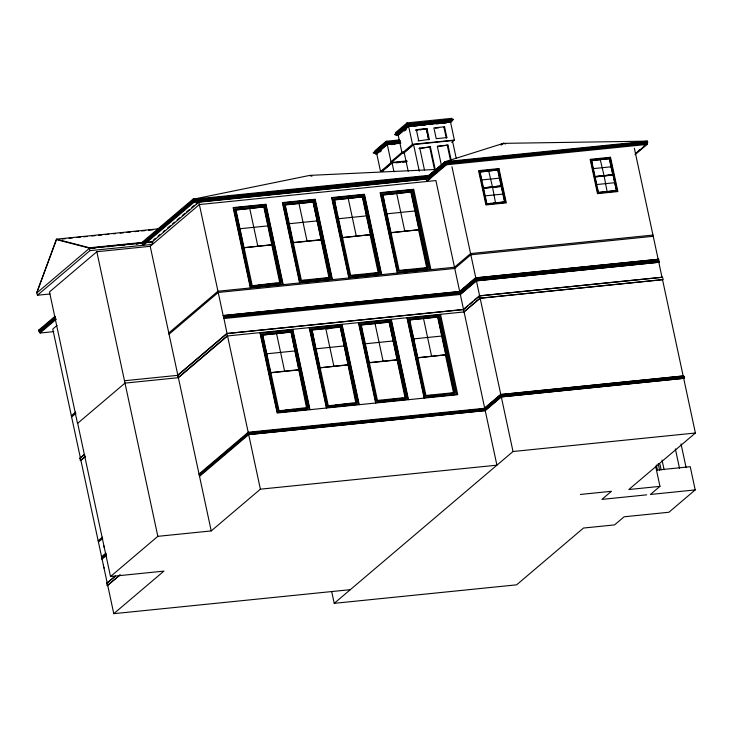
<?xml version="1.0" encoding="UTF-8"?>
<svg xmlns="http://www.w3.org/2000/svg" width="732" height="732" viewBox="0 0 732 732"><rect width="100%" height="100%" fill="white"/><g stroke="black" fill="none" stroke-linecap="round" stroke-linejoin="round"><path stroke-width="1.1" d="M158.652 228.805L56.428 239.172L36.692 292.965L56.52 239.593L89.643 248.203L142.685 242.823M404.183 152.54L413.571 144.543L452.413 140.599L456.228 158.377M429.702 176.741L429.538 175.955L193.193 199.937L142.52 242.96L89.45 248.267L36.929 292.864L37.442 295.234L49.941 293.99M37.442 295.234L89.963 250.637L152.485 244.387L151.982 242.018L145.677 242.649M150.206 246.309L96.825 251.726L49.502 291.912L77.519 423.425L124.989 383.111L178.379 377.694L227.542 335.942L248.185 432.255L484.721 408.255L499.965 395.307M40.836 330.022L38.576 330.251L55.01 316.297M142.045 242.383L192.763 199.314L309.837 175.378L437.214 169.412M55.385 316.929L38.961 330.873L39.125 331.66L55.101 318.246M39.125 331.66L55.431 317.816M142.218 244.149L193.358 200.724M193.394 200.806L142.365 244.14L142.539 244.927L193.559 201.593L430.096 177.592L446.209 163.913M39.427 331.55L39.601 332.337L55.266 319.033M55.531 318.951L39.601 332.337M39.903 332.227L40.068 333.014L56.419 319.134M193.824 202.444L143.362 245.302L143.188 244.506L193.66 201.657L193.824 202.444L430.361 178.443L429.922 176.805L193.248 200.815M153.747 239.803L155.477 238.33M158.066 236.125L159.805 234.652M163.263 231.715L164.993 230.251M167.591 228.045L170.181 225.84M172.779 223.635L174.509 222.162M177.107 219.957L179.697 217.752M182.295 215.556L184.894 213.351M186.623 211.877L189.222 209.672M191.811 207.467L194.41 205.262M196.139 203.798L198.738 201.593L223.178 315.584L459.705 291.583L475.946 277.794M151.341 242.557L198.866 202.188L430.334 178.7M57.059 325.411L52.768 329.052L80.429 458.067M264.188 206.863L235.622 209.983L264.188 206.863L280.402 282.47L279.807 282.982L263.895 207.11M309.609 175.57L311.969 176.202M271.947 244.671L243.372 247.791L271.645 244.918M313.14 202.114L329.647 277.474L329.052 277.986L313.14 202.114L284.867 204.987M395.939 135.136L407.568 125.254L452.486 120.698L451.983 118.328L407.056 122.885L395.426 132.757L395.939 135.136L398.181 134.908M399.489 139.913L386.157 141.267L374.976 150.755L375.662 153.921L377.877 153.693M400.239 140.855L385.544 142.347L373.201 152.997L385.572 142.493L400.276 141.001M453.511 119.371L407.065 124.083L394.713 134.67L407.084 124.165L453.529 119.453L450.226 122.253M395.747 134.258L407.376 124.385L452.303 119.828L407.395 124.467L395.765 134.34M374.262 152.668L386.038 142.667L399.489 141.303M375.287 152.192L377.007 150.728M380.448 147.809L382.168 146.354M374.226 152.521L374.427 153.464L386.203 143.463L399.654 142.1M375.489 153.134L386.67 143.637L399.992 142.282M396.991 134.798L408.026 125.437L451.434 121.027M387.127 143.811L376.55 152.805L380.558 171.508L382.818 171.279M408.493 125.611L398.052 134.468L402.06 153.18L404.329 152.951M375.662 153.921L386.835 144.424L400.166 143.079M451.26 120.24L451.598 121.823L408.2 126.224L397.165 135.594L396.826 134.011M376.715 153.592L387.301 144.607L400.852 143.225M398.226 135.264L408.657 126.398L450.546 122.153M404.604 130.973L406.315 129.527M379.688 152.21L381.39 150.755M71.352 415.73L75.671 412.061M168.79 332.987L217.953 291.235L454.49 267.235L470.575 253.565L652.962 235.063M71.617 416.966L75.936 413.296M169.055 334.222L218.218 292.471L454.755 268.47L470.841 254.8L653.228 236.299M336.72 212.134L334.414 199.735L362.679 196.862L378.892 272.478L350.619 275.351L334.414 199.735M415.895 130.04L426.536 128.96L428.705 139.885L429.3 139.382L426.985 128.576L426.39 129.088L428.476 138.805M391.007 161.708L402.463 151.982M402.06 153.18L412.5 144.314L454.38 140.068L450.372 121.356L448.112 121.594M380.558 171.508L391.144 162.522L406.955 160.912M418.063 140.965L429.3 139.382M280.402 282.47L251.533 285.846L254.928 285.507M430.379 146.876L419.143 148.459L430.379 146.876L435.339 170.025M446.273 138.101L446.868 137.598L444.553 126.801L443.958 127.304L446.035 137.021M334.112 199.992L362.679 196.862M223.178 315.584L459.861 291.464M476.367 279.77L460.135 293.559L223.599 317.56L223.324 315.465M223.599 317.56L460.282 293.44M124.486 380.741L177.867 375.324L227.03 333.572L223.745 317.441M384.273 202.801L382.909 194.813L411.183 191.949L427.387 267.555L424.533 268.296M437.773 146.574L447.947 145.092L451.26 160.546M451.772 142.282L454.38 140.068M85.241 456.786L80.401 460.611L79.898 458.232L84.217 454.563M226.801 333.49L177.492 375.36L177.995 377.73L227.304 335.86L226.801 333.49L463.329 309.48L463.841 311.859M84.729 454.416L79.898 458.232M80.401 460.611L85.589 456.201M429.291 175.314L445.385 161.653L503.396 143.353L647.436 141.148L645.716 142.612M429.327 176.128L445.697 162.22L647.61 141.734L647.774 142.53L445.87 163.016L429.501 176.915L429.327 176.128L429.849 176.073M382.607 195.069L411.183 191.949M446.282 163.986L430.196 177.656L193.468 201.675L193.193 199.937M647.024 143.536L647.079 144.424L446.456 164.782L426.783 181.481L426.28 179.111M341.862 237.79L370.429 234.67L362.386 197.118M294.731 350.957L266.457 353.831L262.431 335.055L291.007 331.925L307.211 407.541L306.617 408.053L291.007 331.925M500.276 144.762L503.396 143.353L501.667 144.826L503.396 143.353L505.592 143.911M499.434 178.15L481.427 179.971L479.725 172.02L498.025 169.934L504.851 201.776L501.182 202.371M390.366 232.877L418.933 229.747L410.881 192.196M479.725 172.02L498.025 169.934M315.465 347.727L311.978 329.803L340.252 326.93L356.457 402.545L355.862 403.048L340.252 326.93M483.138 187.932L501.438 185.855L483.138 187.932L482.068 182.963M492.435 186.77L488.729 171.105M492.499 187.081L495.555 202.938M501.21 186.422L483.202 188.243L501.21 186.422L504.558 202.023M485.051 196.89L486.542 203.853L504.851 201.776M98.161 540.802L102.48 537.132M98.427 542.037L102.745 538.368M103.971 545.999L104.475 548.369M348.002 364.737L319.436 367.857L347.7 364.993M105.902 553.081L101.428 556.878L101.602 557.665M199.022 473.997L248.331 432.127L248.505 432.914L484.657 408.95L499.901 396.012M106.067 553.868L101.455 557.793L101.62 558.58L106.241 554.664M199.196 474.793L248.651 432.786L484.428 408.868L484.593 409.655L248.825 433.582L199.36 475.58M106.405 555.451L101.94 559.248L101.766 558.452M199.534 476.376L248.843 434.497L484.996 410.533L484.831 409.746L500.917 396.076L501.091 396.872L484.849 410.661M307.211 407.541L278.352 410.917L280.612 410.689M389.195 322.19L405.702 397.549L405.107 398.052L389.195 322.19L360.922 325.054M103.386 565.15L103.596 566.138M103.807 567.126L104.017 568.114M592.142 164.673L591.593 160.445L609.6 158.615L616.426 190.448L613.077 174.847L594.768 176.924L596.406 184.574L614.413 182.744M409.719 319.884L437.992 317.011L454.206 392.627L425.933 395.5L409.719 319.884L437.992 317.011M77.665 423.297L110.514 576.532L157.838 536.336L211.228 530.92L260.391 489.177L496.918 465.177L485.224 410.625L501.319 396.954L513.013 451.507L334.222 603.333L331.669 591.419M119.81 575.27L107.22 585.673L106.707 583.303L115.354 575.965M114.988 576.56L106.707 583.303M591.291 160.692L609.6 158.615M107.22 585.673L120.176 574.666M475.571 277.831L459.476 291.501L459.696 292.498L475.782 278.837L658.928 260.253L658.718 259.247L475.571 277.831L475.782 278.837M476.166 278.8L459.925 292.59L460.135 293.559M475.992 279.807L459.897 293.477L460.117 294.465L476.203 280.795L659.349 262.212L659.139 261.223L475.992 279.807L476.203 280.795M356.457 402.545L327.588 405.921L330.983 405.574M476.587 280.759L460.346 294.548L463.566 309.572L226.655 333.609M604.01 175.451L600.295 159.786M604.074 175.762L607.121 191.619L598.117 192.534L597.047 187.557M445.706 163.154L647.445 142.557M638.267 150.975L639.997 149.502M643.455 146.565L645.176 145.101M635.339 153.775L647.445 143.49L647.28 142.703M634.973 154.699L647.079 144.424M612.711 174.783L594.704 176.613L612.711 174.783L609.298 158.871M598.117 192.534L616.426 190.448M463.182 309.609L479.423 295.82L662.57 277.236L663.082 279.606L479.936 298.189L463.695 311.988M463.566 309.572L467.794 305.976M469.496 304.539L472.881 301.666M474.574 300.221L479.652 295.911L476.431 280.887L658.974 262.257M227.158 335.988L464.07 311.942L480.165 298.281L500.807 394.585M107.75 585.509L113.78 613.672L163.904 571.116L110.514 576.532M417.176 357.939L445.742 354.819L437.69 317.267M556.869 270.721L556.796 269.596L658.333 259.293M557.07 271.691L557.29 272.679M484.337 408.291L500.578 394.502L683.725 375.919L684.045 376.577M476.221 279.899L476.01 278.929L658.553 260.29M484.273 408.996L500.514 395.198L500.688 395.994L484.447 409.783M658.754 261.269L658.397 260.418M479.277 295.948L662.195 277.272M479.78 298.317L662.698 279.651M500.432 394.621L683.349 375.955M500.542 396.122L684.21 377.373M500.935 397L683.853 378.325M683.706 378.453L695.4 433.005L628.843 489.525L659.953 486.368L655.643 466.275M659.953 486.368L650.419 494.466L695.208 489.918L690.23 466.705L656.668 470.109M695.208 489.918L668.911 512.254L624.122 516.792L614.587 524.89L583.477 528.047L516.609 584.831L334.222 603.333M427.689 176.632L445.385 161.653L647.436 141.148M427.168 176.988L445.385 161.653M501.457 144.561L503.396 143.353M38.576 330.251L42.538 327.991M411.887 125.264L414.147 125.035M418.677 124.577L422.071 124.23M426.6 123.772L428.861 123.543M433.39 123.086L435.659 122.857M440.188 122.39L443.583 122.052M414.175 126.179L417.496 125.84M421.943 125.392L425.265 125.053M429.711 124.596L431.926 124.376M436.363 123.928L438.587 123.699M443.025 123.25L446.355 122.912M426.985 128.576L416.343 129.655L418.658 140.462M444.553 126.801L433.911 127.88L436.226 138.677L446.868 137.598M415.749 130.168L417.88 129.948M420.003 129.738L424.258 129.299M435.439 128.164L438.633 127.844M389.799 142.356L393.13 142.026M396.46 141.688L399.791 141.349M389.387 143.582L391.647 143.353M396.168 142.896L399.553 142.548M391.547 144.616L394.868 144.277M447.947 145.092L437.306 146.171L441.561 166.036M374.427 153.464L376.669 153.235M404.631 152.165L403.497 152.274L390.403 163.392L391.629 163.273M406.461 161.433L392.068 162.87L382.671 170.849L392.068 162.888L393.981 171.81M396.058 162.815L400.486 162.367M402.701 162.147L407.129 161.699M446.09 164.005L647.445 143.49M192.763 199.314L431.477 175.094M429.501 176.915L430.023 176.86M224.797 198.948L227.066 198.72M239.529 197.448L241.798 197.219M261.059 195.27L263.328 195.041M267.857 194.575L270.126 194.346M282.589 193.083L284.858 192.855M310.917 190.21L313.186 189.981M318.85 189.405L321.119 189.176M325.649 188.71L327.918 188.481M340.38 187.218L342.649 186.989M361.91 185.031L364.179 184.803M376.641 183.54L378.911 183.311M383.44 182.854L385.709 182.616M398.171 181.353L400.441 181.124M419.701 179.166L421.971 178.937M427.168 178.416L429.19 178.205M611.01 166.823L592.993 168.653L592.572 166.667M313.433 201.867L285.169 204.731L301.374 280.347L329.647 277.474M594.768 176.924L612.776 175.094M484.84 195.892L502.847 194.062M62.202 239.016L65.606 238.669M69.009 238.321L72.422 237.973M76.961 237.516L80.374 237.168M83.777 236.82L87.19 236.473M91.729 236.015L95.142 235.667M98.546 235.329L101.949 234.981M105.362 234.633L108.766 234.286M113.314 233.828L115.583 233.6M120.121 233.133L123.534 232.785M126.938 232.447L130.351 232.099M134.889 231.632L138.302 231.294M141.706 230.946L145.11 230.598M148.523 230.251L153.061 229.793M156.474 229.445L158.743 229.217M267.921 225.886L239.648 228.759L240.828 234.277M317.166 220.89L288.893 223.763L285.105 206.085M366.412 215.894L338.138 218.767L337.187 214.348M414.907 210.972L386.633 213.845L384.739 205.006M486.542 203.853L491.053 203.395M493.304 203.167L498.931 202.599M609.372 191.391L614.999 190.814M56.428 239.172L89.551 247.791L144.067 242.255M145.842 242.502L152.137 241.862L152.009 241.267M92.772 248.285L95.041 248.047M107.558 246.785L109.827 246.547M122.345 245.284L124.614 245.046M129.171 244.589L131.44 244.36M135.987 243.893L138.266 243.665M148.505 242.631L153.052 242.164M136.454 243.93L138.696 243.701M149.401 242.612L151.506 242.402M321.192 239.666L292.919 242.539L291.739 237.012M342.164 237.543L370.429 234.67M418.933 229.747L390.659 232.62L386.871 214.952M292.617 242.795L320.89 239.922M427.387 267.555L399.123 270.428L382.909 194.813M258.323 285.16L261.708 284.812M266.238 284.355L268.498 284.126M273.018 283.668L276.412 283.321M301.913 280.74L305.299 280.393M309.828 279.935L312.088 279.706M316.608 279.249L320.003 278.901M323.398 278.553L326.792 278.215M352.284 275.625L355.679 275.278M360.199 274.82L362.459 274.592M366.988 274.134L370.383 273.786M373.768 273.448L377.163 273.1M403.048 270.474L406.443 270.126M409.829 269.788L413.223 269.44M417.743 268.983L420.012 268.754M476.925 277.812L555.524 269.834M40.068 333.014L53.72 331.633M223.388 316.59L460.071 292.461M223.809 318.548L460.492 294.429M389.488 321.934L361.224 324.807L377.428 400.422L405.702 397.549M262.431 335.055L290.705 332.182M311.676 330.05L339.95 327.186M315.702 348.835L343.976 345.962M393.221 340.966L364.948 343.83L365.899 348.249M413.452 338.916L441.716 336.043M270.483 372.606L298.757 369.733M397.247 359.741L368.974 362.615L366.366 350.463M417.478 357.692L445.742 354.819M270.19 372.853L298.455 369.989M369.806 362.752L396.945 359.998M285.132 410.231L288.527 409.883M291.922 409.545L294.182 409.316M298.702 408.849L302.096 408.511M335.512 405.116L338.898 404.778M342.292 404.43L345.687 404.082M349.082 403.744L352.467 403.396M377.968 400.807L381.363 400.468M385.883 400.011L389.278 399.663M392.672 399.315L396.058 398.977M399.452 398.629L402.847 398.281M428.732 395.655L432.118 395.317M435.513 394.969L440.033 394.511M443.427 394.164L445.687 393.935M450.217 393.477L453.602 393.139L445.449 355.075M500.368 395.326L684.42 376.541L684.594 377.328L500.688 395.994M501.091 396.872L684.237 378.288L684.063 377.492M484.831 409.746L248.67 433.71L248.843 434.497M485.224 410.625L248.697 434.625L260.391 489.177M513.013 451.507L695.4 433.005M580.339 494.448L611.449 491.291L601.914 499.389L646.704 494.841M113.78 613.672L350.317 589.672M193.367 199.186L193.852 199.205M634.351 148.239L658.187 259.412M658.818 262.376L662.039 277.401M662.552 279.77L683.194 376.083M681.025 443.885L686.113 467.638M675.343 448.872L679.516 468.315M662.03 460.016L664.107 469.734M659.944 464.289L661.142 469.843M658.214 463.63L659.642 470.292M591.593 160.445L598.41 192.278M593.213 169.65L594.494 175.616M656.348 465.003L657.51 470.402M497.733 170.19L501.146 186.111M480.018 171.764L486.844 203.597M483.431 189.341L484.602 194.804M451.964 166.75L475.8 277.922M447.353 145.595L450.665 161.049M479.423 295.82L479.936 298.189M500.578 394.502L500.752 395.289M446.456 164.782L446.035 163.126L429.83 176.879L430.004 177.675M445.697 162.22L445.87 163.016M429.785 147.379L434.744 170.529M459.705 291.583L435.906 180.557L199.369 204.557L150.216 246.318L211.228 530.92M464.07 311.942L484.721 408.255M484.483 408.163L484.657 408.95M419.738 147.956L424.469 170.007M419.29 171.206L413.571 144.543L404.183 152.521L408.209 171.306M408.657 126.398L412.5 144.314M407.861 124.641L408.2 126.224M407.056 122.885L407.568 125.254M430.928 269.623L413.699 189.268L380.118 192.672L397.348 273.027M440.518 314.339L457.738 394.694L277.172 413.013L259.942 332.657M418.631 230.004L426.793 268.068M387.301 144.607L391.144 162.522M386.157 141.267L386.835 144.424M386.002 142.52L386.203 143.463M396.744 193.632L404.796 231.184M423.563 318.704L431.606 356.255M409.664 321.238L410.606 325.658M411.082 327.872L417.24 356.585M406.937 317.743L424.157 398.098M381.674 274.619L364.454 194.264L331.623 197.594L348.853 277.95M391.263 319.335L408.493 399.69M370.136 234.926L378.298 272.99M348.249 198.555L356.301 236.107M375.058 323.626L383.111 361.178M338.614 220.972L341.926 236.436M361.16 326.161L362.349 331.688M362.816 333.893L364.71 342.732M358.433 322.666L375.662 403.021M332.438 279.615L315.208 199.26L282.378 202.59L299.608 282.945M342.018 324.331L359.247 404.686M327.433 327.213L327.899 329.427M299.004 203.551L307.056 241.103M325.813 328.622L333.865 366.174M311.978 329.803L328.192 405.418M289.607 227.076L291.263 234.807M315.94 349.933L319.728 367.61M309.188 327.662L326.417 408.017M283.192 284.611L265.963 204.255L233.133 207.586L250.362 287.941M292.773 329.327L310.002 409.682M249.758 208.547L257.81 246.098M276.568 333.618L284.62 371.17M235.924 209.727L252.128 285.343M262.733 334.798L278.947 410.414M236.097 212.189L239.41 227.652M241.304 236.491L242.255 240.91M242.722 243.115L243.674 247.535M266.695 354.928L267.171 357.143M267.647 359.348L268.589 363.767M269.065 365.982L270.245 371.499M248.651 432.786L248.825 433.582M96.825 251.726L157.838 536.336M80.932 460.446L107.238 583.139M89.45 248.267L89.963 250.637M498.95 168.58L478.572 170.648L485.929 204.951L506.297 202.883L498.95 168.58M610.515 157.261L590.138 159.329L597.495 193.632L617.872 191.564L610.515 157.261M498.51 169.22L479.25 171.178L486.359 204.32L505.62 202.361L498.51 169.22M610.085 157.902L590.825 159.85L597.925 192.992L617.186 191.043L610.085 157.902M265.67 204.695L233.6 207.943L250.655 287.511L282.726 284.254L265.67 204.695M314.916 199.69L282.845 202.947L299.9 282.515L331.971 279.258L314.916 199.69M364.152 194.694L332.09 197.951L349.146 277.519L381.216 274.262L364.152 194.694M412.656 189.771L380.585 193.028L397.641 272.597L429.711 269.339L412.656 189.771M264.783 205.985L234.99 209.013L251.543 286.212L281.335 283.192L264.783 205.985M314.028 200.998L284.236 204.018L300.788 281.216L330.571 278.187L314.028 200.998M363.273 196.002L333.481 199.022L350.033 276.22L379.817 273.192L363.273 196.002M411.768 191.079L381.976 194.099L398.528 271.298L428.321 268.269L411.768 191.079M292.48 329.757L260.409 333.014L277.465 412.583L309.535 409.325L292.48 329.757M341.725 324.761L309.654 328.018L326.71 407.587L358.781 404.329L341.725 324.761M390.97 319.765L358.9 323.022L375.955 402.591L408.026 399.333L390.97 319.765M439.465 314.842L407.395 318.1L424.459 397.668L456.53 394.411L439.465 314.842M291.592 331.056L261.8 334.085L278.352 411.283L308.145 408.264L291.592 331.056M340.838 326.06L311.045 329.089L327.597 406.287L357.39 403.259L340.838 326.06M390.083 321.064L360.29 324.093L376.843 401.282L406.635 398.263L390.083 321.064M438.587 316.151L408.795 319.17L425.338 396.369L455.13 393.34L438.587 316.151"/></g></svg>
